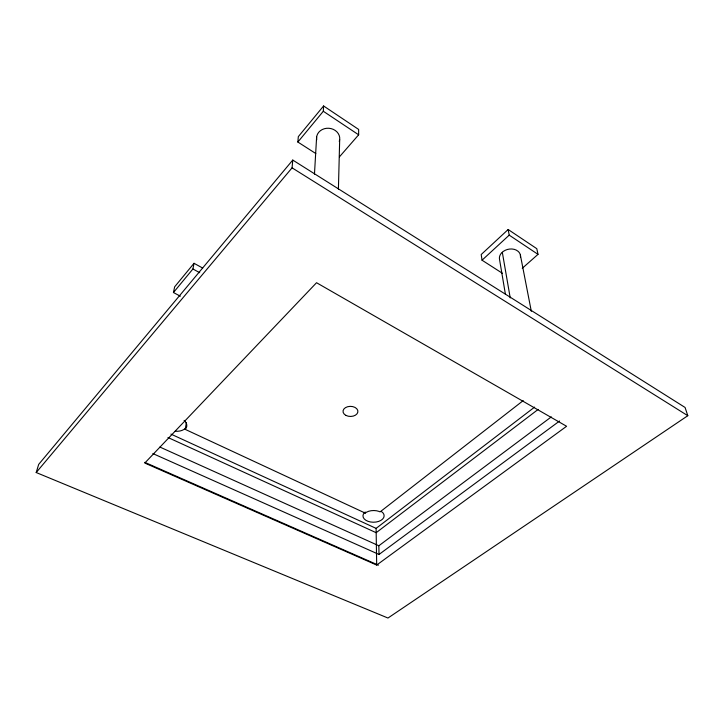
<?xml version="1.0" encoding="UTF-8"?>
<svg xmlns="http://www.w3.org/2000/svg" width="724" height="724" viewBox="0 0 724 724"><rect width="100%" height="100%" fill="white"/><g stroke="black" fill="none" stroke-linecap="round" stroke-linejoin="round"><path stroke-width="1.09" d="M338.407 189.073L339.683 139.714M315.809 153.551L297.863 142.04L323.311 111.261L323.583 105.966L358.642 129.433L358.651 134.809L339.456 156.837M314.469 174.131L316.614 137.153M297.863 142.04L298.315 136.646L323.583 105.966M36.2 472.528L292.071 167.841L292.758 160.067L685.067 407.458L687.8 415.703L387.974 618.034L36.2 472.528L38.698 464.365L292.758 160.067M523.217 400.607L380.064 511.904L379.168 511.461A10.598 6.389 -0.5 0 0 366.253 512.33L365.24 513.099L185.217 429.368L186.358 422.698M180.376 296.207L173.443 292.532L192.91 268.984L194.023 263.301L202.711 268.07M173.443 292.532L174.656 286.822L194.023 263.301M522.266 268.296L538.013 254.35L536.792 248.676L508.158 229.508L481.198 254.531L482.039 260.206L502.347 273.247M482.039 260.206L509.207 235.146L508.158 229.508M376.688 565.055L566.593 426.273L316.542 282.722L144.782 463.052L376.688 565.055L376.1 528.375L534.611 407.105M538.113 409.449L376.172 532.701L167.968 437.504M152.845 453.568L379.014 554.466L378.851 545.76L551.317 416.897M379.014 554.466L559.607 420.997M144.809 462.346L378.417 565.173M159.895 447.052L378.851 545.76M170.918 434.092L376.1 528.375M192.91 268.984L199.724 272.704M292.071 167.841L687.8 415.703M323.311 111.261L358.651 134.809M509.207 235.146L538.013 254.35M520.384 255.047L531.316 311.329M502.32 252.305L510.221 297.899M505.37 294.025L499.551 259.518A10.652 8.145 -11.8 0 1 501.316 253.228L503.198 251.49A10.652 8.145 -11.8 0 1 516.121 250.033L518.14 251.346A10.652 8.145 -11.8 0 1 520.456 257.183M365.24 513.099L365.231 512.013L364.498 512.565A10.588 6.389 -0.5 0 0 365.882 520.284L368.018 521.316A10.588 6.389 -0.5 0 0 380.77 520.475L382.525 519.18A10.588 6.389 -0.5 0 0 381.295 511.434M185.398 428.273A11.883 7.729 8.6 0 1 175.235 431.251M184.104 420.382A11.901 7.729 8.6 0 1 185.217 429.368M316.714 139.795A11.611 10.109 4.1 0 1 328.895 128.266A11.611 10.109 4.1 0 1 339.275 141.433M345.945 415.404A7.448 5.05 0.4 0 0 357.846 412.083A7.448 5.05 0.4 0 0 347.592 406.734A7.448 5.05 0.4 0 0 345.945 415.404"/></g></svg>
